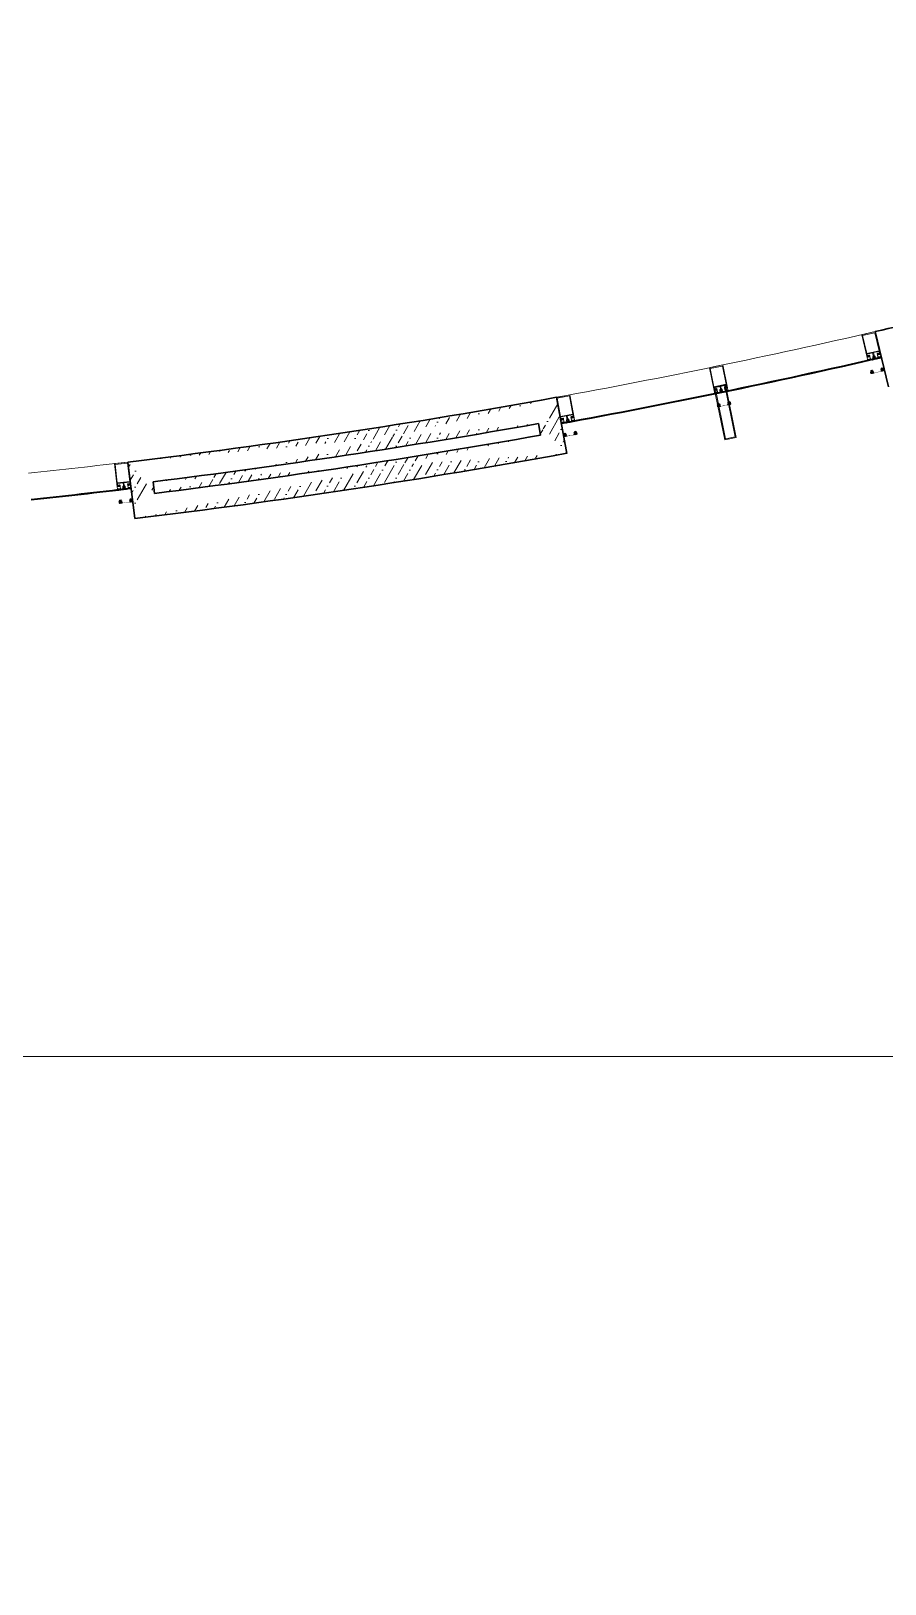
# Model space of a CAD drawing. Header units: millimetres. Extents: x 8275 to 147087, y -297470 to -191881.
# Drawn here: x 49211 to 53936, y -230148 to -221556 of the extents above; entities that cross this region are included whole.
import ezdxf

# ---------------------------------------------------------------- set-up
doc = ezdxf.new("R2010")
doc.units = ezdxf.units.MM
doc.header["$LTSCALE"] = 250
doc.header["$MEASUREMENT"] = 0
for name, color, linetype, lineweight in [('hatch', 9, 'Continuous', 0), ('text', 7, 'Continuous', 9), ('wall', 1, 'Continuous', 30), ('win', 4, 'Continuous', 20)]:
    doc.layers.add(name, color=color, linetype=linetype, lineweight=lineweight)
pattern_1 = [(60, (-2190690.936, -138326.664), (0.3926386, 88.18007), [109.375, -21.875, 0, -21.875])]

msp = doc.modelspace()

# ---------------------------------------------------------------- hatches: boundary and pattern name
at = {"layer": 'hatch'}
h = msp.add_hatch(dxfattribs=at)
h.set_pattern_fill('ANSI36', color=256, scale=350, angle=15, style=0)
h.set_pattern_definition(pattern_1)
edge = h.paths.add_edge_path()
edge.add_line((55590.7, -223107.9), (55590.7, -223108.1))
edge.add_line((55538.9, -222925.1), (55556.6, -222987.6))
edge.add_line((55625.2, -222770.9), (55711, -223074))
edge.add_line((54033, -223312), (54048.3, -223375.1))
edge.add_line((54003.1, -223189.2), (54003.4, -223190.5))
edge.add_line((53881.6, -223218.7), (53956.1, -223524.8))
edge.add_arc((45072.6, -184941.2), 39278, 282.9601, 283.83207)
edge.add_arc((45072.6, -184941.2), 39403, 282.9601, 282.96237)
edge.add_arc((45072.6, -184941.2), 39403, 283.14415, 283.83207)
edge.add_arc((45275.4, -186226), 38107.3, 283.99841, 285.62454)
edge.add_arc((45275.4, -186226), 37982.3, 283.99841, 285.81248)
edge.add_arc((45072.6, -184941.2), 39468, 283.14502, 283.83274)
edge.add_arc((45072.6, -184941.2), 39593, 282.96578, 283.83274)
edge.add_arc((45275.4, -186226.1), 38172.1, 283.99771, 285.62485)
edge.add_arc((45275.4, -186226.1), 38297.1, 283.99771, 285.81247)
h = msp.add_hatch(dxfattribs=at)
h.set_pattern_fill('ANSI36', color=256, scale=350, angle=15, style=0)
h.set_pattern_definition(pattern_1)
edge = h.paths.add_edge_path()
edge.add_line((52017.7, -223727.4), (52029.5, -223791.3))
edge.add_line((52118.2, -223582.2), (52175, -223892.1))
edge.add_line((49886.1, -224049.2), (49893.8, -224113.7))
edge.add_line((49747.1, -223940.1), (49784.6, -224252.9))
edge.add_arc((45072.6, -184941.2), 39403, 277.01674, 280.1519)
edge.add_arc((45072.6, -184941.2), 39278, 276.83498, 280.33353)
edge.add_arc((45072.6, -184941.2), 39468, 277.01644, 280.15226)
edge.add_arc((45072.6, -184941.2), 39593, 276.83498, 280.33386)
at = {"layer": 'win', "extrusion": (0.000599593, -0.002621, 0.999996)}
h = msp.add_hatch(dxfattribs=at)
h.set_pattern_fill('AR-HBONE', color=256, scale=0.411184, angle=192.885, style=0)
h.set_pattern_definition([(237.885004, (195892.1265, -136903.3545), (0.518688375, -2.26743929), [4.934210527, -1.64473684]), (327.885004, (195891.2521, -136904.7476), (0.518688375, -2.26743929), [4.934210527, -1.64473684])])
h.paths.add_polyline_path([(53860.1, -223437.2), (53860.6, -223439.2), (53865.9, -223438), (53865.5, -223436)], flags=16)
h.paths.add_polyline_path([(53922.8, -223422.9), (53923.3, -223424.9), (53917.9, -223426.1), (53917.5, -223424.1)], flags=16)
edge = h.paths.add_edge_path()
edge.add_arc((53873.3, -223448.9), 0.685, -167.115, 12.885, ccw=False)
edge.add_arc((53872, -223449.2), 0.685, -167.115, 12.885, ccw=False)
edge.add_arc((53870.7, -223449.5), 0.685, -167.115, 12.885, ccw=False)
edge.add_arc((53869.3, -223449.8), 0.685, -167.115, 12.885, ccw=False)
edge.add_arc((53868, -223450.1), 0.685, -167.115, 12.885, ccw=False)
edge.add_arc((53866.7, -223450.4), 0.685, -167.115, 12.885, ccw=False)
edge.add_arc((53865.3, -223450.7), 0.685, -167.115, 12.885, ccw=False)
edge.add_arc((53864, -223451), 0.685, -167.115, 12.885, ccw=False)
edge.add_arc((53862.6, -223451.3), 0.685, -167.115, 12.885, ccw=False)
edge.add_arc((53861.3, -223451.6), 0.685, -167.115, 12.885, ccw=False)
edge.add_arc((53860, -223451.9), 0.685, -167.115, 12.885, ccw=False)
edge.add_arc((53858.6, -223452.2), 0.685, -167.115, 12.885, ccw=False)
edge.add_line((53858, -223452.4), (53855.2, -223440.5))
edge.add_line((53855.2, -223440.5), (53859, -223439.6))
edge.add_line((53859, -223439.6), (53858.5, -223437.6))
edge.add_line((53858.5, -223437.6), (53856.8, -223438))
edge.add_line((53856.8, -223438), (53857.6, -223434.3))
edge.add_line((53857.6, -223434.3), (53866.3, -223432.3))
edge.add_line((53866.3, -223432.3), (53868.8, -223435.3))
edge.add_line((53868.8, -223435.3), (53867.1, -223435.7))
edge.add_line((53867.1, -223435.7), (53867.5, -223437.7))
edge.add_line((53867.5, -223437.7), (53871.3, -223436.8))
edge.add_line((53871.3, -223436.8), (53874, -223448.7))
edge.add_arc((53916, -223439), 0.685, 192.885, 372.885)
edge.add_arc((53917.3, -223438.7), 0.685, 192.885, 372.885)
edge.add_arc((53918.6, -223438.4), 0.685, 192.885, 372.885)
edge.add_arc((53920, -223438.1), 0.685, 192.885, 372.885)
edge.add_arc((53921.3, -223437.8), 0.685, 192.885, 372.885)
edge.add_arc((53922.6, -223437.5), 0.685, 192.885, 372.885)
edge.add_arc((53924, -223437.2), 0.685, 192.885, 372.885)
edge.add_arc((53925.3, -223436.9), 0.685, 192.885, 372.885)
edge.add_arc((53926.7, -223436.6), 0.685, 192.885, 372.885)
edge.add_arc((53928, -223436.3), 0.685, 192.885, 372.885)
edge.add_arc((53929.3, -223436), 0.685, 192.885, 372.885)
edge.add_arc((53930.7, -223435.7), 0.685, 192.885, 372.885)
edge.add_line((53931.3, -223435.5), (53928.6, -223423.7))
edge.add_line((53928.6, -223423.7), (53924.9, -223424.5))
edge.add_line((53924.9, -223424.5), (53924.4, -223422.5))
edge.add_line((53924.4, -223422.5), (53926.2, -223422.1))
edge.add_line((53926.2, -223422.1), (53923.8, -223419.2))
edge.add_line((53923.8, -223419.2), (53915.1, -223421.2))
edge.add_line((53915.1, -223421.2), (53914.1, -223424.9))
edge.add_line((53914.1, -223424.9), (53915.9, -223424.5))
edge.add_line((53915.9, -223424.5), (53916.3, -223426.5))
edge.add_line((53916.3, -223426.5), (53912.6, -223427.4))
edge.add_line((53912.6, -223427.4), (53915.3, -223439.2))
at = {"layer": 'win', "extrusion": (0.000537536, -0.002635, 0.999996)}
h = msp.add_hatch(dxfattribs=at)
h.set_pattern_fill('AR-HBONE', color=256, scale=0.411184, angle=191.53201, style=0)
h.set_pattern_definition([(236.5320069, (197047.9267, -140464.8865), (0.46500485, -2.27905442), [4.934210527, -1.64473684]), (326.5320069, (197047.0197, -140466.2585), (0.46500485, -2.27905442), [4.934210527, -1.64473684])])
h.paths.add_polyline_path([(53012.3, -223621), (53012.7, -223623), (53018.1, -223621.9), (53017.7, -223619.9)], flags=16)
h.paths.add_polyline_path([(53075.3, -223608.1), (53075.7, -223610.1), (53070.3, -223611.2), (53069.9, -223609.2)], flags=16)
edge = h.paths.add_edge_path()
edge.add_arc((53025.2, -223632.9), 0.685, -168.46799, 11.53201, ccw=False)
edge.add_arc((53023.9, -223633.2), 0.685, -168.46799, 11.53201, ccw=False)
edge.add_arc((53022.5, -223633.5), 0.685, -168.46799, 11.53201, ccw=False)
edge.add_arc((53021.2, -223633.7), 0.685, -168.46799, 11.53201, ccw=False)
edge.add_arc((53019.8, -223634), 0.685, -168.46799, 11.53201, ccw=False)
edge.add_arc((53018.5, -223634.3), 0.685, -168.46799, 11.53201, ccw=False)
edge.add_arc((53017.2, -223634.5), 0.685, -168.46799, 11.53201, ccw=False)
edge.add_arc((53015.8, -223634.8), 0.685, -168.46799, 11.53201, ccw=False)
edge.add_arc((53014.5, -223635.1), 0.685, -168.46799, 11.53201, ccw=False)
edge.add_arc((53013.1, -223635.4), 0.685, -168.46799, 11.53201, ccw=False)
edge.add_arc((53011.8, -223635.6), 0.685, -168.46799, 11.53201, ccw=False)
edge.add_arc((53010.4, -223635.9), 0.685, -168.46799, 11.53201, ccw=False)
edge.add_line((53009.8, -223636.1), (53007.3, -223624.1))
edge.add_line((53007.3, -223624.1), (53011.1, -223623.3))
edge.add_line((53011.1, -223623.3), (53010.7, -223621.3))
edge.add_line((53010.7, -223621.3), (53008.9, -223621.7))
edge.add_line((53008.9, -223621.7), (53009.9, -223618))
edge.add_line((53009.9, -223618), (53018.6, -223616.2))
edge.add_line((53018.6, -223616.2), (53021, -223619.2))
edge.add_line((53021, -223619.2), (53019.3, -223619.6))
edge.add_line((53019.3, -223619.6), (53019.7, -223621.6))
edge.add_line((53019.7, -223621.6), (53023.4, -223620.8))
edge.add_line((53023.4, -223620.8), (53025.9, -223632.8))
edge.add_arc((53068.1, -223624.1), 0.685, 191.53201, 371.53201)
edge.add_arc((53069.4, -223623.8), 0.685, 191.53201, 371.53201)
edge.add_arc((53070.8, -223623.5), 0.685, 191.53201, 371.53201)
edge.add_arc((53072.1, -223623.3), 0.685, 191.53201, 371.53201)
edge.add_arc((53073.4, -223623), 0.685, 191.53201, 371.53201)
edge.add_arc((53074.8, -223622.7), 0.685, 191.53201, 371.53201)
edge.add_arc((53076.1, -223622.4), 0.685, 191.53201, 371.53201)
edge.add_arc((53077.5, -223622.2), 0.685, 191.53201, 371.53201)
edge.add_arc((53078.8, -223621.9), 0.685, 191.53201, 371.53201)
edge.add_arc((53080.2, -223621.6), 0.685, 191.53201, 371.53201)
edge.add_arc((53081.5, -223621.3), 0.685, 191.53201, 371.53201)
edge.add_arc((53082.8, -223621.1), 0.685, 191.53201, 371.53201)
edge.add_line((53083.5, -223620.9), (53081.1, -223609))
edge.add_line((53081.1, -223609), (53077.3, -223609.8))
edge.add_line((53077.3, -223609.8), (53076.9, -223607.8))
edge.add_line((53076.9, -223607.8), (53078.7, -223607.4))
edge.add_line((53078.7, -223607.4), (53076.4, -223604.4))
edge.add_line((53076.4, -223604.4), (53067.6, -223606.2))
edge.add_line((53067.6, -223606.2), (53066.6, -223609.9))
edge.add_line((53066.6, -223609.9), (53068.3, -223609.5))
edge.add_line((53068.3, -223609.5), (53068.7, -223611.6))
edge.add_line((53068.7, -223611.6), (53065, -223612.3))
edge.add_line((53065, -223612.3), (53067.4, -223624.2))
at = {"layer": 'win', "extrusion": (0.00048804, -0.002644, 0.999996)}
h = msp.add_hatch(dxfattribs=at)
h.set_pattern_fill('AR-HBONE', color=256, scale=0.411184, angle=190.45758, style=0)
h.set_pattern_definition([(235.4575776, (197731.2296, -143345.3717), (0.422188018, -2.28737313), [4.934210527, -1.64473684]), (325.4575775, (197730.297, -143346.7265), (0.422188018, -2.28737313), [4.934210527, -1.64473684])])
h.paths.add_polyline_path([(52161.6, -223786), (52162, -223788), (52167.4, -223787), (52167, -223785)], flags=16)
h.paths.add_polyline_path([(52224.9, -223774.3), (52225.3, -223776.3), (52219.9, -223777.3), (52219.5, -223775.3)], flags=16)
edge = h.paths.add_edge_path()
edge.add_arc((52174.3, -223798.2), 0.685, -169.54242, 10.45758, ccw=False)
edge.add_arc((52173, -223798.4), 0.685, -169.54242, 10.45758, ccw=False)
edge.add_arc((52171.6, -223798.7), 0.685, -169.54242, 10.45758, ccw=False)
edge.add_arc((52170.3, -223798.9), 0.685, -169.54242, 10.45758, ccw=False)
edge.add_arc((52168.9, -223799.2), 0.685, -169.54242, 10.45758, ccw=False)
edge.add_arc((52167.6, -223799.4), 0.685, -169.54242, 10.45758, ccw=False)
edge.add_arc((52166.3, -223799.7), 0.685, -169.54242, 10.45758, ccw=False)
edge.add_arc((52164.9, -223799.9), 0.685, -169.54242, 10.45758, ccw=False)
edge.add_arc((52163.6, -223800.2), 0.685, -169.54242, 10.45758, ccw=False)
edge.add_arc((52162.2, -223800.4), 0.685, -169.54242, 10.45758, ccw=False)
edge.add_arc((52160.9, -223800.6), 0.685, -169.54242, 10.45758, ccw=False)
edge.add_arc((52159.5, -223800.9), 0.685, -169.54242, 10.45758, ccw=False)
edge.add_line((52158.8, -223801), (52156.6, -223789))
edge.add_line((52156.6, -223789), (52160.4, -223788.3))
edge.add_line((52160.4, -223788.3), (52160, -223786.3))
edge.add_line((52160, -223786.3), (52158.3, -223786.6))
edge.add_line((52158.3, -223786.6), (52159.3, -223783))
edge.add_line((52159.3, -223783), (52168.1, -223781.3))
edge.add_line((52168.1, -223781.3), (52170.4, -223784.4))
edge.add_line((52170.4, -223784.4), (52168.6, -223784.7))
edge.add_line((52168.6, -223784.7), (52169, -223786.7))
edge.add_line((52169, -223786.7), (52172.8, -223786))
edge.add_line((52172.8, -223786), (52175, -223798))
edge.add_arc((52217.3, -223790.1), 0.685, 190.45758, 370.45758)
edge.add_arc((52218.7, -223789.9), 0.685, 190.45758, 370.45758)
edge.add_arc((52220, -223789.6), 0.685, 190.45758, 370.45758)
edge.add_arc((52221.4, -223789.4), 0.685, 190.45758, 370.45758)
edge.add_arc((52222.7, -223789.1), 0.685, 190.45758, 370.45758)
edge.add_arc((52224.1, -223788.9), 0.685, 190.45758, 370.45758)
edge.add_arc((52225.4, -223788.6), 0.685, 190.45758, 370.45758)
edge.add_arc((52226.8, -223788.4), 0.685, 190.45758, 370.45758)
edge.add_arc((52228.1, -223788.1), 0.685, 190.45758, 370.45758)
edge.add_arc((52229.5, -223787.9), 0.685, 190.45758, 370.45758)
edge.add_arc((52230.8, -223787.6), 0.685, 190.45758, 370.45758)
edge.add_arc((52232.2, -223787.4), 0.685, 190.45758, 370.45758)
edge.add_line((52232.8, -223787.3), (52230.6, -223775.4))
edge.add_line((52230.6, -223775.4), (52226.9, -223776.1))
edge.add_line((52226.9, -223776.1), (52226.5, -223774))
edge.add_line((52226.5, -223774), (52228.3, -223773.7))
edge.add_line((52228.3, -223773.7), (52226, -223770.6))
edge.add_line((52226, -223770.6), (52217.2, -223772.3))
edge.add_line((52217.2, -223772.3), (52216.1, -223775.9))
edge.add_line((52216.1, -223775.9), (52217.9, -223775.6))
edge.add_line((52217.9, -223775.6), (52218.2, -223777.6))
edge.add_line((52218.2, -223777.6), (52214.5, -223778.3))
edge.add_line((52214.5, -223778.3), (52216.7, -223790.3))
at = {"layer": 'win', "extrusion": (0.000316684, -0.00267, 0.999996)}
h = msp.add_hatch(dxfattribs=at)
h.set_pattern_fill('AR-HBONE', color=256, scale=0.411184, angle=186.76389, style=0)
h.set_pattern_definition([(231.7638946, (200151.7468, -153259.511), (0.273953214, -2.30981995), [4.934210527, -1.64473684]), (321.7638945, (200150.7288, -153260.8029), (0.273953214, -2.30981995), [4.934210527, -1.64473684])])
h.paths.add_polyline_path([(49702.4, -224155.1), (49702.6, -224157.2), (49708.1, -224156.5), (49707.8, -224154.5)], flags=16)
h.paths.add_polyline_path([(49766.2, -224147.5), (49766.5, -224149.6), (49761, -224150.2), (49760.8, -224148.2)], flags=16)
edge = h.paths.add_edge_path()
edge.add_arc((49714.3, -224168.1), 0.685, -173.23611, 6.76389, ccw=False)
edge.add_arc((49712.9, -224168.2), 0.685, -173.23611, 6.76389, ccw=False)
edge.add_arc((49711.5, -224168.4), 0.685, -173.23611, 6.76389, ccw=False)
edge.add_arc((49710.2, -224168.6), 0.685, -173.23611, 6.76389, ccw=False)
edge.add_arc((49708.8, -224168.7), 0.685, -173.23611, 6.76389, ccw=False)
edge.add_arc((49707.5, -224168.9), 0.685, -173.23611, 6.76389, ccw=False)
edge.add_arc((49706.1, -224169), 0.685, -173.23611, 6.76389, ccw=False)
edge.add_arc((49704.7, -224169.2), 0.685, -173.23611, 6.76389, ccw=False)
edge.add_arc((49703.4, -224169.4), 0.685, -173.23611, 6.76389, ccw=False)
edge.add_arc((49702, -224169.5), 0.685, -173.23611, 6.76389, ccw=False)
edge.add_arc((49700.7, -224169.7), 0.685, -173.23611, 6.76389, ccw=False)
edge.add_arc((49699.3, -224169.8), 0.685, -173.23611, 6.76389, ccw=False)
edge.add_line((49698.6, -224169.9), (49697.2, -224157.8))
edge.add_line((49697.2, -224157.8), (49701, -224157.4))
edge.add_line((49701, -224157.4), (49700.7, -224155.3))
edge.add_line((49700.7, -224155.3), (49699, -224155.5))
edge.add_line((49699, -224155.5), (49700.2, -224151.9))
edge.add_line((49700.2, -224151.9), (49709.1, -224150.9))
edge.add_line((49709.1, -224150.9), (49711.2, -224154.1))
edge.add_line((49711.2, -224154.1), (49709.5, -224154.3))
edge.add_line((49709.5, -224154.3), (49709.7, -224156.3))
edge.add_line((49709.7, -224156.3), (49713.5, -224155.9))
edge.add_line((49713.5, -224155.9), (49714.9, -224168))
edge.add_arc((49757.7, -224162.8), 0.685, 186.76389, 366.76389)
edge.add_arc((49759.1, -224162.7), 0.685, 186.76389, 366.76389)
edge.add_arc((49760.4, -224162.5), 0.685, 186.76389, 366.76389)
edge.add_arc((49761.8, -224162.3), 0.685, 186.76389, 366.76389)
edge.add_arc((49763.1, -224162.2), 0.685, 186.76389, 366.76389)
edge.add_arc((49764.5, -224162), 0.685, 186.76389, 366.76389)
edge.add_arc((49765.9, -224161.9), 0.685, 186.76389, 366.76389)
edge.add_arc((49767.2, -224161.7), 0.685, 186.76389, 366.76389)
edge.add_arc((49768.6, -224161.5), 0.685, 186.76389, 366.76389)
edge.add_arc((49769.9, -224161.4), 0.685, 186.76389, 366.76389)
edge.add_arc((49771.3, -224161.2), 0.685, 186.76389, 366.76389)
edge.add_arc((49772.7, -224161.1), 0.685, 186.76389, 366.76389)
edge.add_line((49773.4, -224161), (49771.9, -224148.9))
edge.add_line((49771.9, -224148.9), (49768.1, -224149.4))
edge.add_line((49768.1, -224149.4), (49767.9, -224147.3))
edge.add_line((49767.9, -224147.3), (49769.6, -224147.1))
edge.add_line((49769.6, -224147.1), (49767.6, -224143.9))
edge.add_line((49767.6, -224143.9), (49758.7, -224145))
edge.add_line((49758.7, -224145), (49757.4, -224148.6))
edge.add_line((49757.4, -224148.6), (49759.2, -224148.4))
edge.add_line((49759.2, -224148.4), (49759.4, -224150.4))
edge.add_line((49759.4, -224150.4), (49755.6, -224150.9))
edge.add_line((49755.6, -224150.9), (49757, -224162.9))

# ---------------------------------------------------------------- linework, layer by layer
at = {"layer": 'text', "linetype": 'ByBlock', "ltscale": 100, "elevation": -15927.2}
for points in [[(8274.7, -191880.8), (143047.4, -191880.8), (143047.4, -227228.7), (8274.7, -227228.7)], [(8274.7, -227228.7), (143047.4, -227228.7), (143047.4, -262576.6), (8274.7, -262576.6)]]:
    msp.add_lwpolyline(points, close=True, dxfattribs=at)
at = {"layer": 'wall'}
for p, q in [((53881.6, -223218.7, -27227.9), (53956.1, -223524.8, -27227.9)), ((52118.2, -223582.2, -27227.9), (52175, -223892.1, -27227.9)), ((52017.7, -223727.4, -27227.9), (52029.5, -223791.3, -27227.9)), ((49747.1, -223940.1, -27227.9), (49784.6, -224252.9, -27227.9)), ((49886.1, -224049.2, -27227.9), (49893.8, -224113.7, -27227.9))]:
    msp.add_line(p, q, dxfattribs=at)
for radius, start, end in [(39278, 282.9601, 283.83207), (39403, 282.9601, 282.96237), (39278, 276.83498, 280.33353), (39403, 277.01674, 280.1519), (39468, 277.01644, 280.15226), (39593, 276.83498, 280.33386)]:
    msp.add_arc((45072.6, -184941.2, -30639.5), radius, start, end, dxfattribs=at)
at = {"layer": 'win', "extrusion": (0.000599593, -0.002621, 0.999996)}
for p, q in [((53865.8, -223367.8, -27227.9), (53867.4, -223368.8, -27227.9)), ((53867.4, -223368.8, -27227.9), (53868.7, -223374.2, -27227.9)), ((53868.7, -223374.2, -27227.9), (53867.6, -223375.8, -27227.9)), ((53887.2, -223362.9, -27227.9), (53886.1, -223364.5, -27227.9)), ((53886.1, -223364.5, -27227.9), (53887.4, -223369.9, -27227.9)), ((53887.4, -223369.9, -27227.9), (53889, -223370.9, -27227.9))]:
    msp.add_line(p, q, dxfattribs=at)
at = {"layer": 'win', "extrusion": (0.000537536, -0.002635, 0.999996)}
for p, q in [((53019.6, -223551.7, -27227.9), (53021.2, -223552.8, -27227.9)), ((53021.2, -223552.8, -27227.9), (53022.3, -223558.1, -27227.9)), ((53022.3, -223558.1, -27227.9), (53021.3, -223559.7, -27227.9)), ((53041.1, -223547.3, -27227.9), (53040, -223548.9, -27227.9)), ((53040, -223548.9, -27227.9), (53041.1, -223554.3, -27227.9)), ((53041.1, -223554.3, -27227.9), (53042.7, -223555.4, -27227.9))]:
    msp.add_line(p, q, dxfattribs=at)
at = {"layer": 'win', "extrusion": (0.00048804, -0.002644, 0.999996)}
for p, q in [((52170.3, -223716.9, -27227.9), (52171.9, -223718, -27227.9)), ((52172.9, -223723.3, -27227.9), (52171.8, -223724.9, -27227.9)), ((52171.9, -223718, -27227.9), (52172.9, -223723.3, -27227.9)), ((52191.8, -223712.9, -27227.9), (52190.7, -223714.5, -27227.9)), ((52190.7, -223714.5, -27227.9), (52191.7, -223719.9, -27227.9)), ((52191.7, -223719.9, -27227.9), (52193.3, -223721, -27227.9))]:
    msp.add_line(p, q, dxfattribs=at)
at = {"layer": 'win', "extrusion": (0.000316684, -0.00267, 0.999996)}
for p, q in [((49715.5, -224086.7, -27227.9), (49717, -224087.9, -27227.9)), ((49717, -224087.9, -27227.9), (49717.7, -224093.3, -27227.9)), ((49737.3, -224084.1, -27227.9), (49736.1, -224085.6, -27227.9)), ((49736.1, -224085.6, -27227.9), (49736.7, -224091, -27227.9)), ((49717.7, -224093.3, -27227.9), (49716.5, -224094.8, -27227.9)), ((49736.7, -224091, -27227.9), (49738.2, -224092.2, -27227.9))]:
    msp.add_line(p, q, dxfattribs=at)
at = {"layer": 'win', "extrusion": (0.000599593, -0.002621, 0.999996), "elevation": -30022}
msp.add_lwpolyline([(53896.7, -223440.6), (53897.3, -223441), (53896.9, -223441.6), (53897.5, -223444.3), (53898.2, -223444.7), (53897.8, -223445.4), (53898.4, -223448), (53899.1, -223448.4, 0.960671), (53902.5, -223447.5), (53899.7, -223435.2, 0.198912), (53898.6, -223433.7), (53894.6, -223431.2, -0.198912), (53893.5, -223429.6), (53890, -223414.2), (53919.6, -223407.5, -0.414214), (53922.6, -223409.3), (53923.5, -223413.2, -0.414214), (53921.6, -223416.1), (53913.1, -223418.1, 0.414214), (53911.2, -223421.1), (53912.6, -223427.3), (53916.4, -223426.5), (53915.9, -223424.5), (53914.2, -223424.9), (53913.4, -223421.5), (53925.5, -223418.8), (53926.2, -223422.1), (53924.5, -223422.5), (53924.9, -223424.5), (53928.7, -223423.7), (53900, -223298.2), (53826.5, -223315), (53855.2, -223440.5), (53858.9, -223439.6), (53858.5, -223437.6), (53856.7, -223438), (53856, -223434.7), (53868, -223431.9), (53868.8, -223435.3), (53867, -223435.7), (53867.5, -223437.7), (53871.2, -223436.8), (53869.8, -223430.5, 0.414214), (53866.8, -223428.7), (53858.3, -223430.6, -0.414214), (53855.3, -223428.8), (53854.4, -223424.9, -0.414214), (53856.3, -223422), (53886, -223415.2), (53889.5, -223430.5, -0.198912), (53889.2, -223432.4), (53886.6, -223436.4, 0.198912), (53886.3, -223438.3), (53889.1, -223450.6, 0.960671), (53892.6, -223449.9), (53893.1, -223449.3), (53892.4, -223446.6), (53891.8, -223446.2), (53892.2, -223445.5), (53891.6, -223442.8), (53890.9, -223442.4), (53891.3, -223441.8), (53890.7, -223439.1), (53890.1, -223438.7), (53892.6, -223434.7), (53896.5, -223437.2), (53896.1, -223437.9)], format="xyb", close=True, dxfattribs=at)
for points in [[(53830.4, -223319.7), (53853.3, -223419.8), (53921.4, -223404.2), (53898.5, -223304.2)], [(53860.1, -223437.2), (53860.6, -223439.2), (53865.9, -223438), (53865.5, -223436)], [(53922.8, -223422.9), (53923.3, -223424.9), (53917.9, -223426.1), (53917.5, -223424.1)]]:
    msp.add_lwpolyline(points, close=True, dxfattribs=at)
at = {"layer": 'win', "extrusion": (0.000599593, -0.002621, 0.999996), "elevation": -30023.3}
for points in [[(53874, -223448.7, -1), (53872.7, -223449, -1), (53871.3, -223449.3, -1), (53870, -223449.6, -1), (53868.7, -223449.9, -1), (53867.3, -223450.2, -1), (53866, -223450.5, -1), (53864.7, -223450.8, -1), (53863.3, -223451.1, -1), (53862, -223451.5, -1), (53860.6, -223451.8, -1), (53859.3, -223452.1, -1), (53858, -223452.4), (53855.2, -223440.5), (53858.9, -223439.6), (53858.5, -223437.6), (53856.8, -223438), (53857.6, -223434.3), (53866.3, -223432.3), (53868.8, -223435.3), (53867, -223435.7), (53867.5, -223437.7), (53871.3, -223436.8), (53874, -223448.7)], [(53915.3, -223439.2, 1), (53916.6, -223438.9, 1), (53918, -223438.6, 1), (53919.3, -223438.3, 1), (53920.6, -223437.9, 1), (53922, -223437.6, 1), (53923.3, -223437.3, 1), (53924.7, -223437, 1), (53926, -223436.7, 1), (53927.3, -223436.4, 1), (53928.7, -223436.1, 1), (53930, -223435.8, 1), (53931.3, -223435.5), (53928.6, -223423.7), (53924.9, -223424.5), (53924.4, -223422.5), (53926.2, -223422.1), (53923.8, -223419.2), (53915.1, -223421.2), (53914.1, -223424.9), (53915.9, -223424.5), (53916.3, -223426.5), (53912.6, -223427.4), (53915.3, -223439.2)]]:
    msp.add_lwpolyline(points, format="xyb", dxfattribs=at)
at = {"layer": 'win', "extrusion": (0.000537536, -0.002635, 0.999996), "elevation": -30022.3}
msp.add_lwpolyline([(53048.8, -223625.2), (53049.4, -223625.6), (53049, -223626.2), (53049.5, -223628.9), (53050.2, -223629.3), (53049.7, -223630), (53050.3, -223632.7), (53050.9, -223633.1, 0.960671), (53054.4, -223632.3), (53051.9, -223619.9, 0.198912), (53050.8, -223618.3), (53046.9, -223615.7, -0.198912), (53045.8, -223614.2), (53042.7, -223598.7), (53072.5, -223592.6, -0.414214), (53075.4, -223594.5), (53076.2, -223598.4, -0.414214), (53074.3, -223601.3), (53065.7, -223603.1, 0.414214), (53063.7, -223606), (53065, -223612.3), (53068.8, -223611.6), (53068.4, -223609.5), (53066.6, -223609.9), (53065.9, -223606.5), (53078, -223604.1), (53078.7, -223607.4), (53077, -223607.8), (53077.4, -223609.8), (53081.1, -223609), (53055.4, -223482.9), (52981.5, -223498), (53007.3, -223624.1), (53011, -223623.3), (53010.6, -223621.3), (53008.9, -223621.7), (53008.2, -223618.3), (53020.3, -223615.9), (53021, -223619.2), (53019.2, -223619.6), (53019.6, -223621.6), (53023.4, -223620.8), (53022.1, -223614.5, 0.414214), (53019.2, -223612.6), (53010.6, -223614.3, -0.414214), (53007.7, -223612.4), (53006.9, -223608.5, -0.414214), (53008.8, -223605.6), (53038.6, -223599.5), (53041.8, -223615, -0.198912), (53041.4, -223616.8), (53038.8, -223620.8, 0.198912), (53038.5, -223622.6), (53041, -223635, 0.960671), (53044.5, -223634.4), (53044.9, -223633.8), (53044.4, -223631.1), (53043.7, -223630.7), (53044.2, -223630), (53043.6, -223627.3), (53043, -223626.9), (53043.4, -223626.2), (53042.8, -223623.6), (53042.2, -223623.1), (53044.8, -223619.3), (53048.6, -223621.8), (53048.2, -223622.5)], format="xyb", close=True, dxfattribs=at)
for points in [[(52985.3, -223502.8), (53005.9, -223603.4), (53074.3, -223589.4), (53053.8, -223488.8)], [(53012.3, -223621), (53012.7, -223623), (53018.1, -223621.9), (53017.7, -223619.9)], [(53075.3, -223608.1), (53075.7, -223610.1), (53070.3, -223611.2), (53069.9, -223609.2)]]:
    msp.add_lwpolyline(points, close=True, dxfattribs=at)
at = {"layer": 'win', "extrusion": (0.00048804, -0.002644, 0.999996), "elevation": -30022.7}
msp.add_lwpolyline([(52198, -223790.9), (52198.7, -223791.3), (52198.2, -223791.9), (52198.7, -223794.6), (52199.4, -223795.1), (52198.9, -223795.7), (52199.4, -223798.4), (52200.1, -223798.8, 0.960671), (52203.5, -223798.1), (52201.2, -223785.7, 0.198912), (52200.2, -223784.1), (52196.3, -223781.4, -0.198912), (52195.3, -223779.8), (52192.4, -223764.3), (52222.3, -223758.8, -0.414214), (52225.2, -223760.7), (52225.9, -223764.7, -0.414214), (52224, -223767.5), (52215.3, -223769.1, 0.414214), (52213.4, -223772), (52214.5, -223778.3), (52218.3, -223777.6), (52217.9, -223775.6), (52216.2, -223775.9), (52215.6, -223772.6), (52227.7, -223770.3), (52228.3, -223773.7), (52226.6, -223774), (52226.9, -223776), (52230.7, -223775.3), (52207.3, -223648.8), (52133.2, -223662.5), (52156.6, -223789), (52160.3, -223788.3), (52160, -223786.3), (52158.2, -223786.6), (52157.6, -223783.3), (52169.7, -223781), (52170.3, -223784.4), (52168.6, -223784.7), (52169, -223786.7), (52172.7, -223786), (52171.6, -223779.7, 0.414214), (52168.7, -223777.7), (52160.1, -223779.3, -0.414214), (52157.2, -223777.3), (52156.5, -223773.4, -0.414214), (52158.5, -223770.6), (52188.4, -223765), (52191.2, -223780.6, -0.198912), (52190.8, -223782.4), (52188.2, -223786.3, 0.198912), (52187.8, -223788.2), (52190.1, -223800.5, 0.960671), (52193.6, -223800), (52194, -223799.4), (52193.5, -223796.7), (52192.9, -223796.3), (52193.3, -223795.6), (52192.8, -223792.9), (52192.2, -223792.5), (52192.6, -223791.8), (52192.1, -223789.2), (52191.5, -223788.7), (52194.1, -223784.9), (52198, -223787.5), (52197.5, -223788.2)], format="xyb", close=True, dxfattribs=at)
at = {"layer": 'win', "elevation": -30639.8}
for points in [[(53113.1, -223804.5), (53053.1, -223510.5), (52989.4, -223523.5), (53049.4, -223817.5)], [(53107.2, -223800.6), (53049.2, -223516.4), (52995.3, -223527.4), (53053.3, -223811.6)]]:
    msp.add_lwpolyline(points, close=True, dxfattribs=at)
at = {"layer": 'win', "extrusion": (0.000537536, -0.002635, 0.999996), "elevation": -30023.6}
for points in [[(53025.9, -223632.8, -1), (53024.5, -223633, -1), (53023.2, -223633.3, -1), (53021.9, -223633.6, -1), (53020.5, -223633.9, -1), (53019.2, -223634.1, -1), (53017.8, -223634.4, -1), (53016.5, -223634.7, -1), (53015.1, -223635, -1), (53013.8, -223635.2, -1), (53012.5, -223635.5, -1), (53011.1, -223635.8, -1), (53009.8, -223636.1), (53007.3, -223624.1), (53011, -223623.3), (53010.6, -223621.3), (53008.9, -223621.7), (53009.9, -223618), (53018.6, -223616.2), (53021, -223619.2), (53019.2, -223619.6), (53019.6, -223621.6), (53023.4, -223620.8), (53025.9, -223632.8)], [(53067.4, -223624.2, 1), (53068.7, -223623.9, 1), (53070.1, -223623.7, 1), (53071.4, -223623.4, 1), (53072.8, -223623.1, 1), (53074.1, -223622.8, 1), (53075.5, -223622.6, 1), (53076.8, -223622.3, 1), (53078.1, -223622, 1), (53079.5, -223621.7, 1), (53080.8, -223621.5, 1), (53082.2, -223621.2, 1), (53083.5, -223620.9), (53081.1, -223609), (53077.3, -223609.8), (53076.9, -223607.8), (53078.7, -223607.4), (53076.4, -223604.4), (53067.6, -223606.2), (53066.6, -223609.9), (53068.3, -223609.5), (53068.7, -223611.6), (53065, -223612.3), (53067.4, -223624.2)]]:
    msp.add_lwpolyline(points, format="xyb", dxfattribs=at)
at = {"layer": 'win', "extrusion": (0.00048804, -0.002644, 0.999996), "elevation": -30022.7}
for points in [[(52136.9, -223667.3), (52155.5, -223768.3), (52224.3, -223755.6), (52205.6, -223654.7)], [(52161.6, -223786), (52162, -223788), (52167.4, -223787), (52167, -223785)], [(52224.9, -223774.3), (52225.3, -223776.3), (52219.9, -223777.3), (52219.5, -223775.3)]]:
    msp.add_lwpolyline(points, close=True, dxfattribs=at)
at = {"layer": 'win', "extrusion": (0.00048804, -0.002644, 0.999996), "elevation": -30024.1}
for points in [[(52175, -223798, -1), (52173.7, -223798.3, -1), (52172.3, -223798.5, -1), (52171, -223798.8, -1), (52169.6, -223799, -1), (52168.3, -223799.3, -1), (52166.9, -223799.5, -1), (52165.6, -223799.8, -1), (52164.2, -223800, -1), (52162.9, -223800.3, -1), (52161.5, -223800.5, -1), (52160.2, -223800.8, -1), (52158.8, -223801), (52156.6, -223789), (52160.3, -223788.3), (52160, -223786.3), (52158.3, -223786.6), (52159.3, -223783), (52168.1, -223781.3), (52170.4, -223784.4), (52168.6, -223784.7), (52169, -223786.7), (52172.8, -223786), (52175, -223798)], [(52216.7, -223790.3, 1), (52218, -223790, 1), (52219.4, -223789.8, 1), (52220.7, -223789.5, 1), (52222.1, -223789.3, 1), (52223.4, -223789, 1), (52224.8, -223788.8, 1), (52226.1, -223788.5, 1), (52227.5, -223788.3, 1), (52228.8, -223788, 1), (52230.2, -223787.8, 1), (52231.5, -223787.5, 1), (52232.8, -223787.3), (52230.6, -223775.4), (52226.9, -223776.1), (52226.5, -223774), (52228.3, -223773.7), (52226, -223770.6), (52217.2, -223772.3), (52216.1, -223775.9), (52217.9, -223775.6), (52218.2, -223777.6), (52214.5, -223778.3), (52216.7, -223790.3)]]:
    msp.add_lwpolyline(points, format="xyb", dxfattribs=at)
at = {"layer": 'win', "extrusion": (0.000316684, -0.00267, 0.999996), "elevation": -30025.7}
msp.add_lwpolyline([(49738.4, -224162.3), (49739, -224162.8), (49738.5, -224163.4), (49738.8, -224166.1), (49739.4, -224166.6), (49738.9, -224167.2), (49739.3, -224169.9), (49739.9, -224170.4, 0.960671), (49743.4, -224169.8), (49741.9, -224157.3, 0.198912), (49741, -224155.7), (49737.3, -224152.8, -0.198912), (49736.4, -224151.1), (49734.5, -224135.4), (49764.7, -224131.9, -0.414214), (49767.4, -224134), (49767.9, -224138, -0.414214), (49765.8, -224140.7), (49757, -224141.7, 0.414214), (49754.9, -224144.5), (49755.6, -224150.9), (49759.5, -224150.4), (49759.2, -224148.4), (49757.4, -224148.6), (49757, -224145.2), (49769.3, -224143.7), (49769.7, -224147.1), (49767.9, -224147.3), (49768.2, -224149.4), (49772, -224148.9), (49756.8, -224021.1), (49682, -224030), (49697.1, -224157.8), (49700.9, -224157.4), (49700.7, -224155.3), (49698.9, -224155.5), (49698.5, -224152.1), (49710.8, -224150.7), (49711.2, -224154.1), (49709.4, -224154.3), (49709.6, -224156.3), (49713.5, -224155.9), (49712.7, -224149.5, 0.414214), (49710, -224147.3), (49701.2, -224148.4, -0.414214), (49698.5, -224146.2), (49698, -224142.2, -0.414214), (49700.2, -224139.5), (49730.4, -224135.9), (49732.3, -224151.6, -0.198912), (49731.8, -224153.4), (49728.8, -224157.1, 0.198912), (49728.3, -224158.9), (49729.8, -224171.5, 0.960671), (49733.3, -224171.2), (49733.8, -224170.6), (49733.5, -224167.8), (49732.9, -224167.4), (49733.4, -224166.8), (49733.1, -224164), (49732.4, -224163.6), (49732.9, -224162.9), (49732.6, -224160.2), (49732, -224159.7), (49734.9, -224156.1), (49738.5, -224159), (49738, -224159.6)], format="xyb", close=True, dxfattribs=at)
for points in [[(49685.3, -224035.1), (49697.4, -224137.1), (49766.8, -224128.8), (49754.7, -224026.9)], [(49702.4, -224155.1), (49702.6, -224157.2), (49708.1, -224156.5), (49707.8, -224154.5)], [(49766.2, -224147.5), (49766.5, -224149.6), (49761, -224150.2), (49760.8, -224148.2)]]:
    msp.add_lwpolyline(points, close=True, dxfattribs=at)
at = {"layer": 'win', "extrusion": (0.000316684, -0.00267, 0.999996), "elevation": -30027}
for points in [[(49714.9, -224168, -1), (49713.6, -224168.2, -1), (49712.2, -224168.3, -1), (49710.9, -224168.5, -1), (49709.5, -224168.6, -1), (49708.1, -224168.8, -1), (49706.8, -224169, -1), (49705.4, -224169.1, -1), (49704.1, -224169.3, -1), (49702.7, -224169.4, -1), (49701.3, -224169.6, -1), (49700, -224169.8, -1), (49698.6, -224169.9), (49697.2, -224157.8), (49700.9, -224157.4), (49700.7, -224155.3), (49699, -224155.5), (49700.2, -224151.9), (49709.1, -224150.9), (49711.2, -224154.1), (49709.4, -224154.3), (49709.6, -224156.3), (49713.5, -224155.9), (49714.9, -224168)], [(49757, -224162.9, 1), (49758.4, -224162.8, 1), (49759.7, -224162.6, 1), (49761.1, -224162.4, 1), (49762.5, -224162.3, 1), (49763.8, -224162.1, 1), (49765.2, -224161.9, 1), (49766.5, -224161.8, 1), (49767.9, -224161.6, 1), (49769.3, -224161.5, 1), (49770.6, -224161.3, 1), (49772, -224161.1, 1), (49773.4, -224161), (49771.9, -224148.9), (49768.1, -224149.4), (49767.9, -224147.3), (49769.6, -224147.1), (49767.6, -224143.9), (49758.7, -224145), (49757.4, -224148.6), (49759.2, -224148.4), (49759.4, -224150.4), (49755.6, -224150.9), (49757, -224162.9)]]:
    msp.add_lwpolyline(points, format="xyb", dxfattribs=at)
at = {"layer": 'win'}
for radius, start, end in [(39278, 280.33353, 282.9601), (39422, 280.33353, 282.9601), (39423, 280.33353, 282.9601), (39424, 280.33353, 282.9601), (39425, 280.33353, 282.9601), (39426, 280.33353, 282.9601), (39427, 280.33353, 282.9601), (39428, 280.33353, 282.9601), (39278, 276.02578, 276.83498), (39422, 276.02578, 276.83498), (39423, 276.02578, 276.83498), (39424, 276.02578, 276.83498), (39425, 276.02578, 276.83498), (39426, 276.02578, 276.83498), (39427, 276.02578, 276.83498), (39428, 276.02578, 276.83498)]:
    msp.add_arc((45072.6, -184941.2, -30639.5), radius, start, end, dxfattribs=at)
at = {"layer": 'win', "extrusion": (0.000599593, -0.002621, 0.999996)}
for centre, radius, start, end in [((53908.9, -223506.4, -30023.3), 56, 91.59921, 114.1708), ((53894.7, -223473.6, -30023.3), 23.7, 103.46767, 110.11687), ((53891.8, -223462.6, -30023.3), 11.8, 102.15462, 115.80635), ((53909.5, -223509, -30023.3), 59.5, 93.25744, 112.51256), ((53894.2, -223469.5, -30023.3), 18.7, 104.34699, 113.64635), ((53901.6, -223488.1, -30023.3), 38.2, 107.69118, 112.71692), ((53909.7, -223509.9, -30023.3), 61, 93.83395, 111.93606), ((53952.8, -223698.2, -30023.3), 254.6, 102.07454, 103.69547), ((53909.6, -223509.5, -30023.3), 62, 99.89676, 105.87325), ((53913.6, -223526.9, -30023.3), 79.4, 100.45082, 105.31919), ((53903.3, -223481.7, -30023.3), 34.1, 98.27217, 107.49784), ((53906.5, -223475.9, -30023.3), 27.3, 91.91417, 98.91477), ((53905.5, -223462.9, -30023.3), 15.6, 90.74782, 100.88139), ((53906.4, -223469.8, -30023.3), 21.7, 92.51173, 100.44299), ((53904.9, -223457.1, -30023.3), 9.46, 87.00987, 104.16381)]:
    msp.add_arc(centre, radius, start, end, dxfattribs=at)
at = {"layer": 'win', "extrusion": (0.000537536, -0.002635, 0.999996)}
for centre, radius, start, end in [((53059.4, -223691.3, -30023.6), 56, 90.24621, 112.8178), ((53045.9, -223658.2, -30023.6), 23.7, 102.11467, 108.76387), ((53060, -223693.9, -30023.6), 59.5, 91.90445, 111.15957), ((53043.3, -223647.1, -30023.6), 11.8, 100.80163, 114.45335), ((53045.6, -223654, -30023.6), 18.7, 102.99399, 112.29335), ((53052.5, -223672.8, -30023.6), 38.2, 106.33819, 111.36392), ((53060.2, -223694.8, -30023.6), 61, 92.48095, 110.58306), ((53098.8, -223884.1, -30023.6), 254.6, 100.72154, 102.34247), ((53063.7, -223711.9, -30023.6), 79.4, 99.09782, 103.96619), ((53060.1, -223694.3, -30023.6), 62, 98.54376, 104.52025), ((53054.4, -223666.5, -30023.6), 34.1, 96.91917, 106.14484), ((53057.7, -223660.8, -30023.6), 27.3, 90.56118, 97.56178), ((53057, -223647.7, -30023.6), 15.6, 89.39482, 99.52839), ((53057.8, -223654.6, -30023.6), 21.7, 91.15873, 99.08999), ((53056.5, -223641.9, -30023.6), 9.46, 85.65687, 102.81081)]:
    msp.add_arc(centre, radius, start, end, dxfattribs=at)
at = {"layer": 'win', "extrusion": (0.00048804, -0.002644, 0.999996)}
for centre, radius, start, end in [((52207.5, -223857.2, -30024.1), 56, 89.17178, 111.74338), ((52194.6, -223823.8, -30024.1), 23.7, 101.04024, 107.68944), ((52192.2, -223812.7, -30024.1), 11.8, 99.7272, 113.37892), ((52208, -223859.8, -30024.1), 59.5, 90.83002, 110.08514), ((52194.3, -223819.7, -30024.1), 18.7, 101.91956, 111.21892), ((52200.9, -223838.6, -30024.1), 38.2, 105.26376, 110.28949), ((52208.1, -223860.7, -30024.1), 61, 91.40652, 109.50863), ((52243.2, -224050.7, -30024.1), 254.6, 99.64711, 101.26804), ((52211.3, -223877.9, -30024.1), 79.4, 98.02339, 102.89177), ((52208, -223860.3, -30024.1), 62, 97.46933, 103.44582), ((52202.9, -223832.3, -30024.1), 34.1, 95.84474, 105.07041), ((52206.3, -223826.6, -30024.1), 27.3, 89.48675, 96.48735), ((52206.5, -223820.5, -30024.1), 21.7, 90.0843, 98.01556), ((52205.8, -223813.5, -30024.1), 15.6, 88.32039, 98.45396), ((52205.5, -223807.8, -30024.1), 9.46, 84.58244, 101.73638)]:
    msp.add_arc(centre, radius, start, end, dxfattribs=at)
at = {"layer": 'win', "extrusion": (0.000316684, -0.00267, 0.999996)}
for centre, radius, start, end in [((49743.5, -224229.1, -30027), 56, 85.4781, 108.04969), ((49732.8, -224195, -30027), 23.7, 97.34656, 103.99576), ((49743.8, -224231.8, -30027), 59.5, 87.13633, 106.39145), ((49731.1, -224183.7, -30027), 11.8, 96.03351, 109.68524), ((49732.8, -224190.8, -30027), 18.7, 98.22588, 107.52524), ((49743.9, -224232.6, -30027), 61, 87.71284, 105.81495), ((49738.2, -224210.1, -30027), 38.2, 101.57008, 106.59581), ((49766.7, -224424.5, -30027), 254.6, 95.95343, 97.57436), ((49746, -224250, -30027), 79.4, 94.32971, 99.19808), ((49743.9, -224232.2, -30027), 62, 93.77565, 99.75214), ((49740.5, -224203.9, -30027), 34.1, 92.15106, 101.37673), ((49744.3, -224198.5, -30027), 27.3, 85.79306, 92.79367), ((49744.9, -224192.4, -30027), 21.7, 86.39062, 94.32188), ((49744.7, -224185.4, -30027), 15.6, 84.62671, 94.76028), ((49744.7, -224179.7, -30027), 9.46, 80.88876, 98.0427)]:
    msp.add_arc(centre, radius, start, end, dxfattribs=at)

doc.saveas('drawing.dxf')
